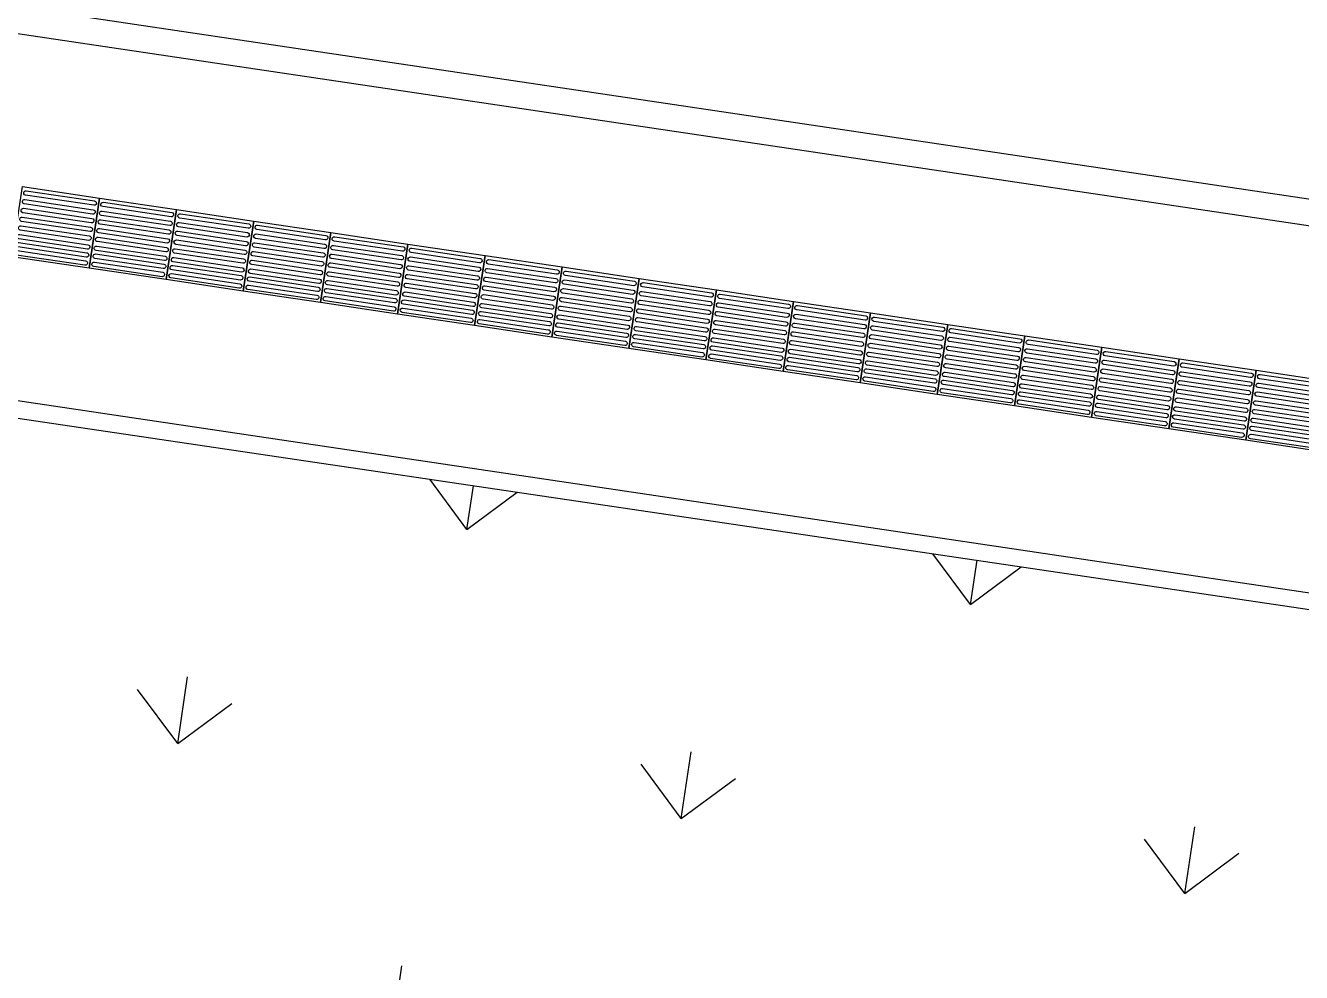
# Model space of a CAD drawing. Header units: millimetres. Extents: x 338 to 506, y 179 to 335.
# Drawn here: x 345.6 to 352.81, y 208.04 to 213.39 of the extents above; entities that cross this region are included whole.
import ezdxf

# ---------------------------------------------------------------- set-up
doc = ezdxf.new("R2010")
doc.units = ezdxf.units.MM
for name, color, linetype in [('ANDEN', 251, 'Continuous'), ('MOBILIARIO_URBANO', 51, 'Continuous'), ('MUROS', 32, 'Continuous')]:
    doc.layers.add(name, color=color, linetype=linetype)

# ---------------------------------------------------------------- blocks, each defined once
blk = doc.blocks.new('*X870')
at = {"color": 0}
for p, q in [((20.4364, 142.8522), (20.7058, 143.1216)), ((20.4364, 142.8522), (20.7058, 142.5828)), ((20.4364, 142.8522), (20.8174, 142.8522)), ((21.8732, 141.4153), (22.1227, 141.6648)), ((18.9995, 141.4153), (19.3805, 141.4153)), ((21.8732, 141.4153), (22.1231, 141.1655)), ((21.8732, 141.4153), (22.1229, 141.4153)), ((20.4364, 139.9785), (20.7058, 140.2479)), ((20.4364, 139.9785), (20.7058, 139.7091)), ((20.4364, 139.9785), (20.8174, 139.9785)), ((21.8732, 138.5417), (22.1249, 138.7933)), ((21.8732, 138.5417), (22.1253, 138.2896)), ((21.8732, 138.5417), (22.1251, 138.5417)), ((20.4364, 137.1048), (20.7058, 137.3742)), ((20.4364, 137.1048), (20.7058, 136.8354)), ((20.4364, 137.1048), (20.8174, 137.1048))]:
    blk.add_line(p, q, dxfattribs=at)
blk = doc.blocks.new('*U883')
at = {"layer": 'MOBILIARIO_URBANO', "color": 241}
blk.add_lwpolyline([(1146.6783, 221.4799), (1147.1184, 221.4799), (1147.1184, 221.0799), (1146.6783, 221.0799), (1146.6783, 221.4799)], dxfattribs=at)
for points in [[(1146.7032, 221.4599), (1147.0933, 221.4599, -1), (1147.0933, 221.4349), (1146.7032, 221.4349, -1)], [(1146.7031, 221.4099), (1147.0932, 221.4099, -1), (1147.0932, 221.3849), (1146.7031, 221.3849, -1)], [(1146.7031, 221.3599), (1147.0932, 221.3599, -1), (1147.0932, 221.3349), (1146.7031, 221.3349, -1)], [(1146.703, 221.3099), (1147.0932, 221.3099, -1), (1147.0932, 221.2849), (1146.703, 221.2849, -1)], [(1146.7028, 221.2099), (1147.0929, 221.2099, -1), (1147.0929, 221.1849), (1146.7028, 221.1849, -1)], [(1146.703, 221.2599), (1147.0931, 221.2599, -1), (1147.0931, 221.2349), (1146.703, 221.2349, -1)], [(1146.7028, 221.1644), (1147.093, 221.1644, -1), (1147.093, 221.1394), (1146.7028, 221.1394, -1)], [(1146.7028, 221.1179), (1147.0929, 221.1179, -1), (1147.0929, 221.0929), (1146.7028, 221.0929, -1)]]:
    blk.add_lwpolyline(points, format="xyb", close=True, dxfattribs=at)
blk = doc.blocks.new('A$C7152A42C')
at = {"layer": 'ANDEN'}
for points in [[(22.21838, 26.35441), (22.21838, 147.01361), (11.3464, 147.70398)], [(11.3464, 147.70398), (11.3526, 147.60417), (22.11859, 146.91995), (22.11859, 146.91995), (22.21715, 19.86576)], [(22.21838, 26.35441), (22.21838, 26.35441), (22.21838, 147.01361)], [(24.29376, 84.11145), (24.29376, 97.40319), (25.1145, 97.40319), (25.1145, 97.50319), (25.1145, 103.71936), (25.1145, 103.71936), (25.1145, 103.71936), (25.1145, 104.23388), (25.1145, 104.23388), (25.1145, 104.23388), (25.1145, 104.33388), (25.1145, 110.55005), (25.0145, 110.55005), (24.26949, 110.55005), (24.26949, 110.55005), (24.26949, 146.88337), (54.93114, 144.93637)], [(24.44376, 84.26145), (24.44376, 97.25319), (25.2645, 97.25319), (25.2645, 97.50319), (25.2645, 103.86936), (25.2645, 103.86936), (25.2645, 104.08388), (25.2645, 104.08388), (25.2645, 104.33388), (25.2645, 110.70005), (25.0145, 110.70005), (24.41949, 110.70005), (24.41949, 146.72354), (54.78114, 144.79559)]]:
    blk.add_lwpolyline(points, dxfattribs=at)
at = {"layer": 'ANDEN', "color": 85, "linetype": 'Continuous'}
blk.add_blockref('*X870', (0, 0), dxfattribs=at)
at = {"layer": 'ANDEN', "rotation": 270}
for p in [(-198.06149, 1290.86077), (-198.06149, 1290.42067), (-198.06149, 1289.98056), (-198.06149, 1289.54046), (-198.06149, 1289.10035), (-198.06149, 1288.66024), (-198.06149, 1288.22014), (-198.06149, 1287.78003), (-198.06149, 1287.33993), (-198.06149, 1286.89982), (-198.06149, 1286.45972), (-198.06149, 1286.01961), (-198.06149, 1285.57951), (-198.06149, 1285.1394), (-198.06149, 1284.69929), (-198.06149, 1284.25919), (-198.06149, 1283.81908)]:
    blk.add_blockref('*U883', p, dxfattribs=at)

msp = doc.modelspace()

# ---------------------------------------------------------------- block references
at = {"layer": 'MUROS', "color": 32, "rotation": 81.53046525965426}
msp.add_blockref('A$C7152A42C', (484.7482, 168.0844), dxfattribs=at)

doc.saveas('drawing.dxf')
